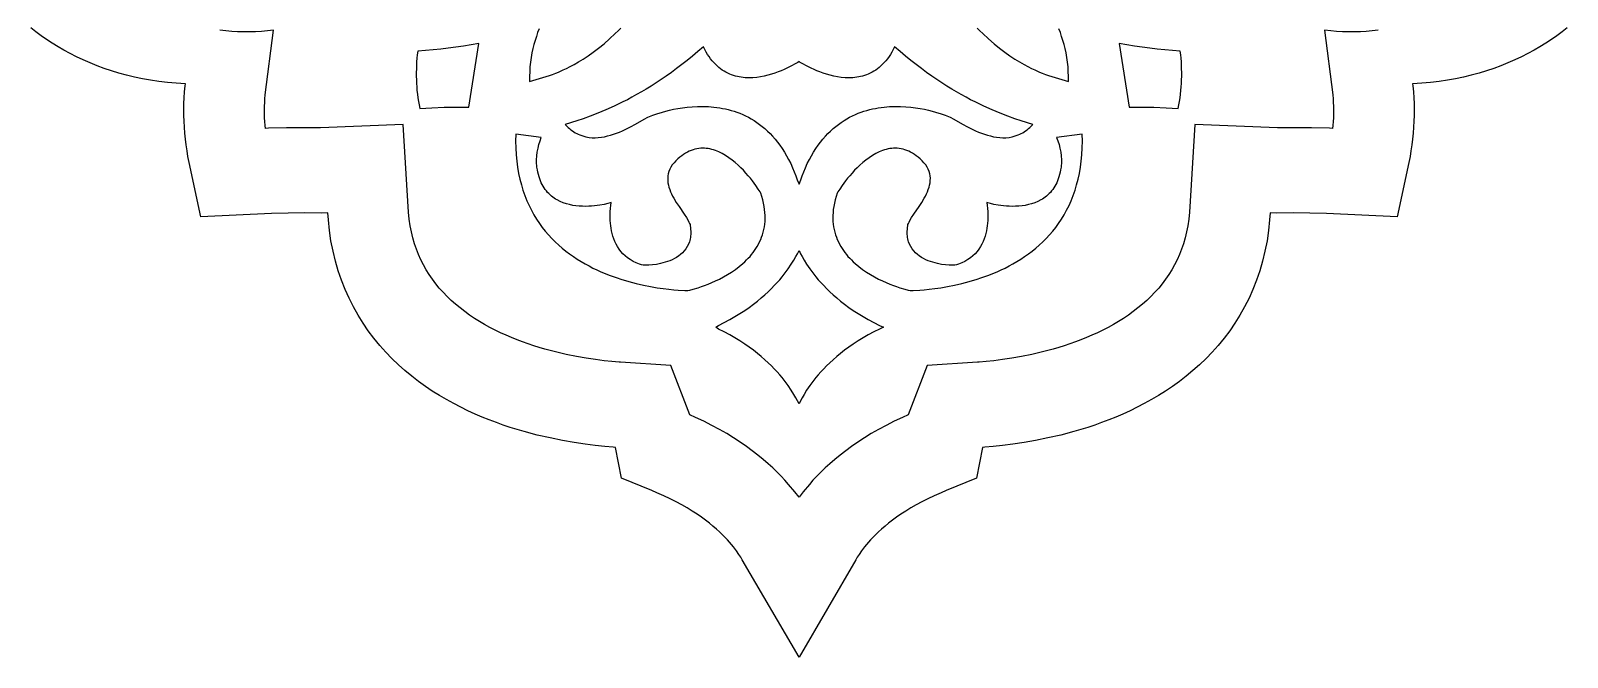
# Model space of a CAD drawing. Extents: x -75 to 75, y -200 to 200.
# Drawn here: x -71.2 to 71.2, y -200 to -142 of the extents above; entities that cross this region are included whole.
import ezdxf

# ---------------------------------------------------------------- set-up
doc = ezdxf.new("R2010")
doc.units = 0
doc.layers.add('LAYER_1', color=18, linetype='CONTINUOUS')
doc.layers.add('LAYER_10', color=140, linetype='CONTINUOUS')

msp = doc.modelspace()

# ---------------------------------------------------------------- linework, layer by layer
at = {"layer": 'LAYER_1'}
for points in [[(-24.08, -141.79), (-24.22, -142.13), (-24.34, -142.49), (-24.46, -142.86), (-24.57, -143.24), (-24.67, -143.63), (-24.75, -144.03), (-24.82, -144.45), (-24.88, -144.87), (-24.93, -145.3), (-24.95, -145.75), (-24.97, -146.2), (-24.96, -146.67), (-24.35, -146.49), (-23.74, -146.31), (-23.13, -146.12), (-22.83, -146.02), (-22.53, -145.9), (-22.29, -145.81), (-21.84, -145.6), (-21.55, -145.46), (-21.22, -145.29), (-20.85, -145.09), (-20.44, -144.85), (-20.01, -144.59), (-19.55, -144.29), (-19.07, -143.95), (-18.58, -143.58), (-18.07, -143.17), (-17.55, -142.73), (-17.03, -142.24), (-16.76, -141.99), (-16.5, -141.72)], [(16.5, -141.72), (16.76, -141.99), (17.02, -142.24), (17.55, -142.73), (18.07, -143.17), (18.58, -143.58), (19.07, -143.95), (19.55, -144.29), (20.01, -144.59), (20.44, -144.85), (20.85, -145.09), (21.22, -145.29), (21.55, -145.46), (21.84, -145.6), (22.29, -145.81), (22.53, -145.9), (22.83, -146.02), (23.13, -146.12), (23.74, -146.31), (24.35, -146.49), (24.96, -146.67), (24.97, -146.2), (24.95, -145.75), (24.93, -145.3), (24.88, -144.87), (24.82, -144.45), (24.75, -144.03), (24.67, -143.63), (24.57, -143.24), (24.46, -142.86), (24.34, -142.49), (24.22, -142.13), (24.08, -141.79)]]:
    msp.add_lwpolyline(points, dxfattribs=at)
for points in [[(-30.38, -143.28), (-31.08, -143.39), (-31.79, -143.49), (-32.5, -143.59), (-33.2, -143.67), (-33.91, -143.74), (-34.62, -143.8), (-35.33, -143.86), (-35.37, -144.19), (-35.41, -144.52), (-35.43, -144.85), (-35.45, -145.18), (-35.46, -145.51), (-35.47, -145.85), (-35.47, -146.18), (-35.46, -146.52), (-35.45, -146.85), (-35.42, -147.18), (-35.4, -147.52), (-35.36, -147.85), (-35.32, -148.18), (-35.27, -148.51), (-35.21, -148.83), (-35.15, -149.16), (-34.01, -149.1), (-32.87, -149.06), (-31.73, -149.05), (-30.6, -149.06), (-29.67, -143.16)], [(-9.37, -143.9), (-9.87, -144.32), (-10.36, -144.73), (-10.85, -145.11), (-11.34, -145.48), (-11.82, -145.84), (-12.3, -146.18), (-12.77, -146.5), (-13.24, -146.81), (-13.7, -147.1), (-14.16, -147.38), (-14.6, -147.64), (-15.05, -147.89), (-15.48, -148.13), (-15.9, -148.36), (-16.32, -148.57), (-17.13, -148.96), (-17.91, -149.31), (-18.65, -149.62), (-19.34, -149.89), (-19.99, -150.12), (-20.6, -150.33), (-21.66, -150.66), (-21.53, -150.79), (-21.4, -150.92), (-21.27, -151.04), (-21.14, -151.14), (-21, -151.24), (-20.87, -151.33), (-20.73, -151.42), (-20.59, -151.49), (-20.45, -151.56), (-20.31, -151.62), (-20.03, -151.72), (-19.75, -151.8), (-19.46, -151.85), (-19.17, -151.88), (-18.89, -151.88), (-18.6, -151.87), (-18.31, -151.84), (-18.02, -151.79), (-17.74, -151.72), (-17.46, -151.64), (-17.18, -151.55), (-16.91, -151.45), (-16.64, -151.35), (-16.37, -151.23), (-16.11, -151.11), (-15.62, -150.86), (-15.15, -150.61), (-14.34, -150.15), (-14, -149.98), (-13.85, -149.9), (-13.71, -149.85), (-13.53, -149.78), (-13.18, -149.66), (-12.66, -149.5), (-12.35, -149.42), (-12.01, -149.33), (-11.64, -149.25), (-11.24, -149.17), (-10.81, -149.11), (-10.36, -149.05), (-9.9, -149.01), (-9.41, -148.98), (-8.91, -148.98), (-8.4, -149), (-7.88, -149.04), (-7.62, -149.07), (-7.35, -149.11), (-7.09, -149.16), (-6.82, -149.21), (-6.55, -149.28), (-6.29, -149.35), (-6.02, -149.43), (-5.75, -149.52), (-5.48, -149.62), (-5.22, -149.74), (-4.95, -149.86), (-4.69, -149.99), (-4.43, -150.14), (-4.17, -150.29), (-3.91, -150.46), (-3.66, -150.64), (-3.41, -150.84), (-3.16, -151.04), (-2.92, -151.26), (-2.68, -151.5), (-2.45, -151.74), (-2.22, -152.01), (-1.99, -152.28), (-1.77, -152.58), (-1.56, -152.89), (-1.35, -153.21), (-1.15, -153.55), (-0.96, -153.91), (-0.77, -154.28), (-0.59, -154.67), (-0.44, -155.04), (-0.3, -155.42), (-0.16, -155.79), (0, -156.17), (0.16, -155.79), (0.3, -155.42), (0.44, -155.04), (0.59, -154.67), (0.77, -154.28), (0.96, -153.91), (1.15, -153.55), (1.35, -153.21), (1.56, -152.89), (1.77, -152.58), (1.99, -152.28), (2.22, -152.01), (2.45, -151.74), (2.68, -151.5), (2.92, -151.26), (3.16, -151.04), (3.41, -150.84), (3.66, -150.64), (3.91, -150.46), (4.17, -150.29), (4.43, -150.14), (4.69, -149.99), (4.95, -149.86), (5.22, -149.74), (5.48, -149.62), (5.75, -149.52), (6.02, -149.43), (6.29, -149.35), (6.55, -149.28), (6.82, -149.21), (7.09, -149.16), (7.35, -149.11), (7.62, -149.07), (7.88, -149.04), (8.4, -149), (8.91, -148.98), (9.41, -148.98), (9.9, -149.01), (10.36, -149.05), (10.81, -149.11), (11.24, -149.17), (11.64, -149.25), (12.01, -149.33), (12.35, -149.42), (12.66, -149.5), (13.18, -149.66), (13.53, -149.78), (13.71, -149.85), (13.85, -149.9), (14, -149.98), (14.34, -150.15), (15.15, -150.61), (15.62, -150.86), (16.11, -151.11), (16.37, -151.23), (16.64, -151.35), (16.91, -151.45), (17.18, -151.55), (17.46, -151.64), (17.74, -151.72), (18.02, -151.79), (18.31, -151.84), (18.6, -151.87), (18.89, -151.88), (19.17, -151.88), (19.46, -151.85), (19.75, -151.8), (20.03, -151.72), (20.31, -151.62), (20.45, -151.56), (20.59, -151.49), (20.73, -151.42), (20.87, -151.33), (21, -151.24), (21.14, -151.14), (21.27, -151.04), (21.4, -150.92), (21.53, -150.79), (21.66, -150.66), (20.6, -150.33), (19.99, -150.12), (19.34, -149.89), (18.65, -149.62), (17.91, -149.31), (17.13, -148.96), (16.32, -148.57), (15.9, -148.36), (15.48, -148.13), (15.04, -147.89), (14.6, -147.64), (14.16, -147.38), (13.7, -147.1), (13.24, -146.81), (12.77, -146.5), (12.3, -146.18), (11.82, -145.84), (11.34, -145.48), (10.85, -145.11), (10.36, -144.73), (9.87, -144.32), (9.37, -143.9), (8.86, -143.46), (8.74, -143.71), (8.61, -143.94), (8.48, -144.16), (8.34, -144.37), (8.2, -144.57), (8.05, -144.75), (7.9, -144.92), (7.75, -145.08), (7.59, -145.23), (7.43, -145.37), (7.27, -145.5), (7.11, -145.61), (6.94, -145.72), (6.77, -145.82), (6.6, -145.91), (6.42, -145.98), (6.25, -146.05), (6.07, -146.11), (5.89, -146.17), (5.71, -146.21), (5.53, -146.25), (5.35, -146.28), (5.17, -146.3), (4.99, -146.32), (4.63, -146.33), (4.27, -146.32), (3.91, -146.29), (3.56, -146.24), (3.22, -146.17), (2.88, -146.09), (2.56, -146), (2.24, -145.9), (1.94, -145.79), (1.66, -145.68), (1.39, -145.56), (1.14, -145.45), (0.7, -145.23), (0.35, -145.04), (0.12, -144.9), (0, -144.83), (-0.12, -144.9), (-0.35, -145.04), (-0.7, -145.23), (-1.14, -145.45), (-1.39, -145.56), (-1.66, -145.68), (-1.94, -145.79), (-2.24, -145.9), (-2.56, -146), (-2.88, -146.09), (-3.22, -146.17), (-3.56, -146.24), (-3.91, -146.29), (-4.27, -146.32), (-4.63, -146.33), (-4.99, -146.32), (-5.17, -146.3), (-5.35, -146.28), (-5.53, -146.25), (-5.71, -146.21), (-5.89, -146.17), (-6.07, -146.11), (-6.25, -146.05), (-6.42, -145.98), (-6.6, -145.91), (-6.77, -145.82), (-6.94, -145.72), (-7.11, -145.61), (-7.27, -145.5), (-7.43, -145.37), (-7.59, -145.23), (-7.75, -145.08), (-7.9, -144.92), (-8.05, -144.75), (-8.2, -144.57), (-8.34, -144.37), (-8.48, -144.16), (-8.61, -143.94), (-8.74, -143.71), (-8.86, -143.46)], [(30.59, -149.06), (31.73, -149.05), (32.87, -149.06), (34.01, -149.1), (35.15, -149.16), (35.21, -148.83), (35.27, -148.51), (35.32, -148.18), (35.36, -147.85), (35.39, -147.52), (35.42, -147.18), (35.45, -146.85), (35.46, -146.52), (35.47, -146.18), (35.47, -145.85), (35.46, -145.51), (35.45, -145.18), (35.43, -144.85), (35.41, -144.52), (35.37, -144.19), (35.33, -143.86), (34.62, -143.8), (33.91, -143.74), (33.2, -143.67), (32.5, -143.59), (31.79, -143.49), (31.08, -143.39), (30.38, -143.28), (29.67, -143.16)], [(-26.26, -152.2), (-26.25, -152.83), (-26.21, -153.45), (-26.16, -154.05), (-26.08, -154.62), (-25.99, -155.18), (-25.87, -155.72), (-25.73, -156.25), (-25.58, -156.75), (-25.41, -157.24), (-25.22, -157.71), (-25.02, -158.16), (-24.8, -158.6), (-24.57, -159.02), (-24.32, -159.42), (-24.06, -159.81), (-23.79, -160.18), (-23.51, -160.54), (-23.21, -160.88), (-22.91, -161.21), (-22.59, -161.52), (-22.27, -161.82), (-21.94, -162.11), (-21.6, -162.38), (-21.26, -162.64), (-20.91, -162.89), (-20.55, -163.13), (-20.19, -163.35), (-19.83, -163.56), (-19.46, -163.76), (-19.09, -163.95), (-18.72, -164.13), (-18.35, -164.3), (-17.97, -164.46), (-17.6, -164.6), (-17.23, -164.74), (-16.86, -164.87), (-16.5, -164.99), (-15.78, -165.21), (-15.08, -165.39), (-14.4, -165.55), (-13.75, -165.67), (-13.15, -165.78), (-12.58, -165.86), (-12.06, -165.92), (-11.6, -165.96), (-11.19, -165.99), (-10.59, -166.02), (-10.29, -166.02), (-10.13, -165.99), (-9.8, -165.91), (-9.33, -165.77), (-9.05, -165.67), (-8.75, -165.57), (-8.43, -165.44), (-8.09, -165.3), (-7.74, -165.14), (-7.37, -164.97), (-7, -164.77), (-6.63, -164.56), (-6.26, -164.33), (-5.89, -164.08), (-5.54, -163.81), (-5.19, -163.52), (-5.02, -163.36), (-4.86, -163.2), (-4.7, -163.04), (-4.54, -162.87), (-4.4, -162.69), (-4.25, -162.51), (-4.12, -162.33), (-3.99, -162.14), (-3.87, -161.94), (-3.75, -161.73), (-3.65, -161.52), (-3.55, -161.31), (-3.46, -161.09), (-3.38, -160.86), (-3.32, -160.63), (-3.26, -160.39), (-3.21, -160.14), (-3.18, -159.89), (-3.15, -159.63), (-3.14, -159.36), (-3.14, -159.09), (-3.16, -158.81), (-3.19, -158.53), (-3.23, -158.24), (-3.28, -157.94), (-3.36, -157.63), (-3.44, -157.32), (-3.55, -157), (-3.61, -156.88), (-3.77, -156.63), (-4, -156.29), (-4.32, -155.87), (-4.5, -155.64), (-4.7, -155.4), (-4.92, -155.15), (-5.15, -154.9), (-5.39, -154.66), (-5.65, -154.41), (-5.92, -154.17), (-6.2, -153.95), (-6.49, -153.73), (-6.8, -153.53), (-7.11, -153.35), (-7.43, -153.2), (-7.59, -153.13), (-7.75, -153.06), (-7.92, -153.01), (-8.08, -152.96), (-8.25, -152.92), (-8.42, -152.89), (-8.59, -152.87), (-8.76, -152.85), (-8.94, -152.85), (-9.11, -152.86), (-9.29, -152.87), (-9.46, -152.9), (-9.64, -152.94), (-9.81, -152.99), (-9.99, -153.05), (-10.17, -153.12), (-10.34, -153.21), (-10.52, -153.31), (-10.7, -153.42), (-10.87, -153.55), (-11.05, -153.69), (-11.23, -153.84), (-11.4, -154.01), (-11.58, -154.2), (-11.74, -154.4), (-11.87, -154.6), (-11.98, -154.8), (-12.06, -155.01), (-12.12, -155.22), (-12.16, -155.42), (-12.17, -155.63), (-12.16, -155.84), (-12.14, -156.05), (-12.1, -156.26), (-12.05, -156.47), (-11.98, -156.68), (-11.9, -156.89), (-11.81, -157.09), (-11.71, -157.29), (-11.6, -157.49), (-11.37, -157.88), (-11.12, -158.26), (-10.65, -158.96), (-10.44, -159.27), (-10.27, -159.55), (-10.2, -159.69), (-10.14, -159.81), (-10.1, -159.93), (-10.07, -160.03), (-10.05, -160.2), (-10.04, -160.37), (-10.03, -160.53), (-10.03, -160.69), (-10.03, -160.84), (-10.04, -160.98), (-10.06, -161.12), (-10.09, -161.26), (-10.12, -161.39), (-10.16, -161.51), (-10.25, -161.75), (-10.36, -161.97), (-10.49, -162.18), (-10.63, -162.36), (-10.79, -162.53), (-10.97, -162.69), (-11.15, -162.83), (-11.35, -162.96), (-11.55, -163.07), (-11.76, -163.18), (-11.97, -163.27), (-12.18, -163.35), (-12.4, -163.42), (-12.61, -163.48), (-12.82, -163.53), (-13.22, -163.61), (-13.59, -163.66), (-13.91, -163.68), (-14.17, -163.69), (-14.35, -163.69), (-14.43, -163.68), (-14.61, -163.64), (-14.77, -163.59), (-15.09, -163.47), (-15.38, -163.33), (-15.65, -163.17), (-15.9, -163), (-16.12, -162.82), (-16.32, -162.62), (-16.51, -162.41), (-16.67, -162.19), (-16.82, -161.97), (-16.94, -161.73), (-17.06, -161.49), (-17.15, -161.25), (-17.24, -161), (-17.31, -160.76), (-17.36, -160.51), (-17.41, -160.27), (-17.45, -160.03), (-17.47, -159.79), (-17.49, -159.56), (-17.5, -159.13), (-17.5, -158.74), (-17.47, -158.41), (-17.45, -158.15), (-17.4, -157.88), (-17.51, -157.92), (-17.73, -157.98), (-18.06, -158.05), (-18.47, -158.13), (-18.71, -158.16), (-18.96, -158.19), (-19.22, -158.21), (-19.49, -158.23), (-19.78, -158.24), (-20.07, -158.23), (-20.37, -158.22), (-20.67, -158.19), (-20.97, -158.15), (-21.27, -158.08), (-21.56, -158.01), (-21.86, -157.91), (-22.14, -157.79), (-22.42, -157.64), (-22.56, -157.56), (-22.69, -157.48), (-22.82, -157.38), (-22.94, -157.28), (-23.06, -157.18), (-23.18, -157.06), (-23.3, -156.94), (-23.41, -156.81), (-23.51, -156.68), (-23.61, -156.53), (-23.7, -156.38), (-23.79, -156.22), (-23.88, -156.05), (-23.95, -155.87), (-24.02, -155.69), (-24.09, -155.49), (-24.15, -155.29), (-24.2, -155.07), (-24.24, -154.85), (-24.28, -154.62), (-24.3, -154.44), (-24.31, -154.27), (-24.32, -153.92), (-24.29, -153.56), (-24.25, -153.21), (-24.18, -152.86), (-24.1, -152.52), (-23.99, -152.18), (-23.88, -151.85), (-26.25, -151.54)], [(23.87, -151.85), (23.99, -152.18), (24.1, -152.52), (24.18, -152.86), (24.25, -153.21), (24.29, -153.56), (24.32, -153.92), (24.31, -154.27), (24.3, -154.44), (24.28, -154.62), (24.24, -154.85), (24.2, -155.07), (24.15, -155.29), (24.09, -155.49), (24.02, -155.69), (23.95, -155.87), (23.88, -156.05), (23.79, -156.22), (23.7, -156.38), (23.61, -156.53), (23.51, -156.68), (23.41, -156.81), (23.3, -156.94), (23.18, -157.06), (23.06, -157.18), (22.94, -157.28), (22.82, -157.38), (22.69, -157.48), (22.56, -157.56), (22.42, -157.64), (22.14, -157.79), (21.86, -157.91), (21.56, -158.01), (21.27, -158.08), (20.97, -158.15), (20.67, -158.19), (20.37, -158.22), (20.07, -158.23), (19.78, -158.24), (19.49, -158.23), (19.22, -158.21), (18.96, -158.19), (18.71, -158.16), (18.47, -158.13), (18.06, -158.05), (17.73, -157.98), (17.51, -157.92), (17.4, -157.88), (17.45, -158.15), (17.47, -158.41), (17.5, -158.74), (17.5, -159.13), (17.49, -159.56), (17.47, -159.79), (17.45, -160.03), (17.41, -160.27), (17.36, -160.51), (17.31, -160.76), (17.24, -161), (17.15, -161.25), (17.06, -161.49), (16.94, -161.73), (16.82, -161.97), (16.67, -162.19), (16.51, -162.41), (16.32, -162.62), (16.12, -162.82), (15.9, -163), (15.65, -163.17), (15.38, -163.33), (15.09, -163.47), (14.77, -163.59), (14.61, -163.64), (14.43, -163.68), (14.35, -163.69), (14.17, -163.69), (13.91, -163.68), (13.59, -163.66), (13.22, -163.61), (12.82, -163.53), (12.61, -163.48), (12.4, -163.42), (12.18, -163.35), (11.97, -163.27), (11.76, -163.18), (11.55, -163.07), (11.34, -162.96), (11.15, -162.83), (10.97, -162.69), (10.79, -162.53), (10.63, -162.36), (10.48, -162.18), (10.36, -161.97), (10.25, -161.75), (10.16, -161.51), (10.12, -161.39), (10.09, -161.26), (10.06, -161.12), (10.04, -160.98), (10.03, -160.84), (10.03, -160.69), (10.03, -160.53), (10.04, -160.37), (10.05, -160.2), (10.07, -160.03), (10.1, -159.93), (10.14, -159.81), (10.2, -159.69), (10.27, -159.55), (10.44, -159.27), (10.65, -158.96), (11.12, -158.26), (11.37, -157.88), (11.6, -157.49), (11.71, -157.29), (11.81, -157.09), (11.9, -156.89), (11.98, -156.68), (12.05, -156.47), (12.1, -156.26), (12.14, -156.05), (12.16, -155.84), (12.17, -155.63), (12.16, -155.42), (12.12, -155.22), (12.06, -155.01), (11.98, -154.8), (11.87, -154.6), (11.74, -154.4), (11.58, -154.2), (11.4, -154.01), (11.23, -153.84), (11.05, -153.69), (10.87, -153.55), (10.7, -153.42), (10.52, -153.31), (10.34, -153.21), (10.17, -153.12), (9.99, -153.05), (9.81, -152.99), (9.64, -152.94), (9.46, -152.9), (9.29, -152.87), (9.11, -152.86), (8.94, -152.85), (8.76, -152.85), (8.59, -152.87), (8.42, -152.89), (8.25, -152.92), (8.08, -152.96), (7.92, -153.01), (7.75, -153.06), (7.59, -153.13), (7.43, -153.2), (7.11, -153.35), (6.8, -153.53), (6.49, -153.73), (6.2, -153.95), (5.92, -154.17), (5.65, -154.41), (5.39, -154.66), (5.15, -154.9), (4.92, -155.15), (4.7, -155.4), (4.5, -155.64), (4.32, -155.87), (4, -156.29), (3.77, -156.63), (3.61, -156.88), (3.55, -157), (3.44, -157.32), (3.36, -157.63), (3.28, -157.94), (3.23, -158.24), (3.18, -158.53), (3.16, -158.81), (3.14, -159.09), (3.14, -159.36), (3.15, -159.63), (3.18, -159.89), (3.21, -160.14), (3.26, -160.39), (3.32, -160.63), (3.38, -160.86), (3.46, -161.09), (3.55, -161.31), (3.65, -161.52), (3.75, -161.73), (3.87, -161.94), (3.99, -162.14), (4.12, -162.33), (4.25, -162.51), (4.4, -162.69), (4.54, -162.87), (4.7, -163.04), (4.86, -163.2), (5.02, -163.36), (5.19, -163.52), (5.54, -163.81), (5.89, -164.08), (6.26, -164.33), (6.63, -164.56), (7, -164.77), (7.37, -164.97), (7.74, -165.14), (8.09, -165.3), (8.43, -165.44), (8.75, -165.57), (9.05, -165.67), (9.33, -165.77), (9.8, -165.91), (10.13, -165.99), (10.29, -166.02), (10.59, -166.02), (11.19, -165.99), (11.6, -165.96), (12.06, -165.92), (12.58, -165.86), (13.15, -165.78), (13.75, -165.67), (14.4, -165.55), (15.08, -165.39), (15.78, -165.21), (16.5, -164.99), (16.86, -164.87), (17.23, -164.74), (17.6, -164.6), (17.97, -164.46), (18.35, -164.3), (18.72, -164.13), (19.09, -163.95), (19.46, -163.76), (19.83, -163.56), (20.19, -163.35), (20.55, -163.13), (20.91, -162.89), (21.26, -162.64), (21.6, -162.38), (21.94, -162.11), (22.27, -161.82), (22.59, -161.52), (22.91, -161.21), (23.21, -160.88), (23.51, -160.54), (23.79, -160.18), (24.06, -159.81), (24.32, -159.42), (24.57, -159.02), (24.8, -158.6), (25.02, -158.16), (25.22, -157.71), (25.41, -157.24), (25.58, -156.75), (25.73, -156.25), (25.87, -155.72), (25.99, -155.18), (26.08, -154.62), (26.16, -154.05), (26.21, -153.45), (26.25, -152.83), (26.26, -152.2), (26.25, -151.54)], [(-7.71, -169.43), (-7.47, -169.26), (-6.93, -168.99), (-6.42, -168.72), (-5.94, -168.45), (-5.47, -168.16), (-5.03, -167.88), (-4.62, -167.59), (-4.22, -167.3), (-3.85, -167.01), (-3.5, -166.72), (-3.16, -166.43), (-2.85, -166.14), (-2.56, -165.86), (-2.29, -165.58), (-2.03, -165.3), (-1.79, -165.03), (-1.57, -164.77), (-1.37, -164.52), (-1.01, -164.03), (-0.72, -163.6), (-0.48, -163.21), (-0.29, -162.88), (-0.15, -162.62), (0, -162.33), (0.15, -162.62), (0.29, -162.88), (0.48, -163.21), (0.71, -163.6), (1.01, -164.03), (1.37, -164.52), (1.57, -164.77), (1.79, -165.03), (2.03, -165.3), (2.29, -165.58), (2.56, -165.86), (2.85, -166.14), (3.16, -166.43), (3.5, -166.72), (3.85, -167.01), (4.22, -167.3), (4.62, -167.59), (5.03, -167.88), (5.47, -168.16), (5.94, -168.45), (6.42, -168.72), (6.93, -168.99), (7.47, -169.26), (7.84, -169.43), (7.47, -169.61), (6.93, -169.87), (6.42, -170.14), (5.94, -170.42), (5.47, -170.7), (5.03, -170.99), (4.62, -171.27), (4.22, -171.56), (3.85, -171.86), (3.5, -172.15), (3.16, -172.44), (2.85, -172.72), (2.56, -173.01), (2.29, -173.29), (2.03, -173.56), (1.79, -173.83), (1.57, -174.09), (1.37, -174.35), (1.01, -174.83), (0.71, -175.27), (0.48, -175.65), (0.29, -175.98), (0.15, -176.24), (0, -176.53), (-0.15, -176.24), (-0.29, -175.98), (-0.48, -175.65), (-0.72, -175.27), (-1.01, -174.83), (-1.37, -174.35), (-1.57, -174.09), (-1.79, -173.83), (-2.03, -173.56), (-2.29, -173.29), (-2.56, -173.01), (-2.85, -172.72), (-3.16, -172.44), (-3.5, -172.15), (-3.85, -171.86), (-4.22, -171.56), (-4.62, -171.27), (-5.03, -170.99), (-5.47, -170.7), (-5.94, -170.42), (-6.42, -170.14), (-6.93, -169.87), (-7.47, -169.61)]]:
    msp.add_lwpolyline(points, close=True, dxfattribs=at)
at = {"layer": 'LAYER_10'}
for points in [[(71.19, -141.7), (70.72, -142.07), (70.23, -142.43), (69.73, -142.78), (69.2, -143.12), (68.66, -143.45), (68.11, -143.78), (67.53, -144.09), (66.94, -144.39), (66.33, -144.68), (65.7, -144.95), (65.05, -145.21), (64.39, -145.46), (63.71, -145.69), (63.02, -145.9), (62.3, -146.09), (61.58, -146.26), (60.84, -146.42), (60.08, -146.55), (59.31, -146.67), (58.52, -146.76), (57.72, -146.83), (56.86, -146.88), (56.88, -147.08), (56.93, -147.63), (56.96, -148.17), (56.99, -148.72), (57, -149.27), (56.99, -149.81), (56.98, -150.36), (56.95, -150.91), (56.91, -151.45), (56.86, -152), (56.79, -152.54), (56.71, -153.08), (56.62, -153.63), (56.52, -154.16), (55.42, -159.22), (48.88, -158.91), (47.35, -158.86), (45.82, -158.85), (44.24, -158.86), (43.65, -158.84), (43.61, -159.48), (43.51, -160.47), (43.37, -161.44), (43.18, -162.38), (42.96, -163.3), (42.7, -164.2), (42.4, -165.08), (42.07, -165.93), (41.7, -166.75), (41.29, -167.55), (40.86, -168.32), (40.4, -169.07), (39.91, -169.78), (39.39, -170.46), (38.85, -171.12), (38.29, -171.75), (37.72, -172.34), (37.12, -172.91), (36.51, -173.45), (35.89, -173.96), (35.26, -174.45), (34.62, -174.91), (33.97, -175.34), (33.32, -175.75), (32.66, -176.14), (32, -176.51), (31.34, -176.85), (30.68, -177.17), (30.02, -177.47), (29.36, -177.75), (28.7, -178.02), (28.04, -178.26), (27.4, -178.49), (26.75, -178.71), (26.12, -178.91), (25.46, -179.1), (24.26, -179.42), (23.07, -179.69), (21.93, -179.92), (20.85, -180.11), (19.83, -180.27), (18.87, -180.39), (18, -180.48), (17.21, -180.55), (17.01, -180.56), (16.45, -183.4), (13.64, -184.56), (13.17, -184.76), (12.53, -185.04), (11.94, -185.32), (11.38, -185.6), (10.85, -185.89), (10.36, -186.17), (9.89, -186.46), (9.45, -186.74), (9.04, -187.03), (8.66, -187.31), (8.3, -187.59), (7.97, -187.86), (7.66, -188.13), (7.37, -188.39), (7.11, -188.64), (6.86, -188.89), (6.64, -189.13), (6.45, -189.33), (6.08, -189.78), (5.79, -190.15), (5.57, -190.47), (5.4, -190.73), (5.26, -190.97), (0, -200), (-5.26, -190.97), (-5.4, -190.73), (-5.57, -190.47), (-5.79, -190.15), (-6.08, -189.78), (-6.45, -189.33), (-6.64, -189.13), (-6.86, -188.89), (-7.11, -188.64), (-7.37, -188.39), (-7.66, -188.13), (-7.97, -187.86), (-8.3, -187.59), (-8.66, -187.31), (-9.04, -187.03), (-9.45, -186.74), (-9.89, -186.46), (-10.36, -186.17), (-10.85, -185.89), (-11.38, -185.6), (-11.94, -185.32), (-12.53, -185.04), (-13.17, -184.76), (-13.64, -184.56), (-16.46, -183.4), (-17.01, -180.56), (-17.21, -180.55), (-18, -180.48), (-18.88, -180.39), (-19.83, -180.27), (-20.85, -180.11), (-21.93, -179.92), (-23.07, -179.69), (-24.26, -179.42), (-25.46, -179.1), (-26.12, -178.91), (-26.75, -178.71), (-27.4, -178.49), (-28.04, -178.26), (-28.7, -178.02), (-29.36, -177.75), (-30.02, -177.47), (-30.68, -177.17), (-31.34, -176.85), (-32, -176.51), (-32.66, -176.14), (-33.32, -175.75), (-33.98, -175.34), (-34.62, -174.91), (-35.26, -174.45), (-35.89, -173.96), (-36.52, -173.45), (-37.12, -172.91), (-37.72, -172.34), (-38.3, -171.75), (-38.85, -171.12), (-39.39, -170.46), (-39.91, -169.78), (-40.4, -169.07), (-40.86, -168.32), (-41.29, -167.55), (-41.7, -166.75), (-42.07, -165.93), (-42.4, -165.08), (-42.7, -164.2), (-42.96, -163.3), (-43.18, -162.38), (-43.37, -161.44), (-43.51, -160.47), (-43.61, -159.48), (-43.65, -158.84), (-44.24, -158.86), (-45.82, -158.85), (-47.35, -158.86), (-48.88, -158.91), (-55.42, -159.22), (-56.52, -154.16), (-56.62, -153.63), (-56.71, -153.08), (-56.79, -152.54), (-56.86, -152), (-56.91, -151.45), (-56.95, -150.91), (-56.98, -150.36), (-56.99, -149.81), (-57, -149.27), (-56.99, -148.72), (-56.96, -148.17), (-56.93, -147.63), (-56.88, -147.08), (-56.86, -146.88), (-57.72, -146.83), (-58.52, -146.76), (-59.31, -146.67), (-60.08, -146.55), (-60.84, -146.42), (-61.58, -146.26), (-62.31, -146.09), (-63.02, -145.9), (-63.71, -145.69), (-64.39, -145.46), (-65.05, -145.21), (-65.7, -144.95), (-66.33, -144.68), (-66.94, -144.39), (-67.53, -144.09), (-68.11, -143.78), (-68.66, -143.45), (-69.2, -143.12), (-69.73, -142.78), (-70.23, -142.43), (-70.72, -142.07), (-71.19, -141.7)], [(53.66, -141.93), (53.12, -141.99), (52.57, -142.04), (52.02, -142.07), (51.47, -142.08), (50.92, -142.08), (50.37, -142.07), (49.82, -142.04), (49.27, -141.99), (48.71, -141.93), (49.46, -147.92), (49.49, -148.27), (49.51, -148.62), (49.53, -148.97), (49.53, -149.33), (49.53, -149.68), (49.52, -150.03), (49.51, -150.39), (49.48, -150.74), (49.45, -151.03), (49.15, -151.01), (47.49, -150.96), (45.82, -150.95), (44.34, -150.96), (36.68, -150.67), (36.18, -158.79), (36.11, -159.42), (36.02, -160.03), (35.91, -160.6), (35.78, -161.16), (35.62, -161.7), (35.45, -162.21), (35.25, -162.71), (35.03, -163.2), (34.8, -163.66), (34.54, -164.12), (34.27, -164.56), (33.97, -164.99), (33.66, -165.4), (33.33, -165.81), (32.98, -166.2), (32.61, -166.58), (32.22, -166.95), (31.82, -167.31), (31.41, -167.65), (30.98, -167.98), (30.53, -168.3), (30.08, -168.61), (29.61, -168.9), (29.13, -169.18), (28.65, -169.45), (28.15, -169.7), (27.65, -169.95), (27.15, -170.18), (26.64, -170.39), (26.12, -170.6), (25.61, -170.79), (25.1, -170.98), (24.58, -171.15), (24.07, -171.31), (23.56, -171.45), (22.55, -171.72), (21.57, -171.95), (20.62, -172.14), (19.71, -172.3), (18.86, -172.43), (18.06, -172.53), (17.33, -172.61), (16.68, -172.67), (16.55, -172.67), (11.89, -172.98), (10.11, -177.55), (9.58, -177.78), (8.81, -178.14), (8.07, -178.52), (7.37, -178.9), (6.7, -179.28), (6.06, -179.68), (5.46, -180.07), (4.88, -180.47), (4.33, -180.87), (3.81, -181.27), (3.33, -181.67), (2.87, -182.07), (2.43, -182.46), (2.03, -182.85), (1.65, -183.24), (1.29, -183.61), (0.96, -183.99), (0.38, -184.68), (0, -185.18), (-0.38, -184.68), (-0.96, -183.99), (-1.3, -183.61), (-1.65, -183.24), (-2.03, -182.85), (-2.43, -182.46), (-2.87, -182.07), (-3.33, -181.67), (-3.82, -181.27), (-4.33, -180.87), (-4.88, -180.47), (-5.46, -180.07), (-6.06, -179.68), (-6.7, -179.28), (-7.37, -178.9), (-8.08, -178.52), (-8.81, -178.14), (-9.58, -177.78), (-10.11, -177.55), (-11.89, -172.98), (-16.55, -172.67), (-16.68, -172.67), (-17.33, -172.61), (-18.06, -172.53), (-18.86, -172.43), (-19.71, -172.3), (-20.62, -172.14), (-21.57, -171.95), (-22.55, -171.72), (-23.56, -171.45), (-24.07, -171.31), (-24.58, -171.15), (-25.1, -170.98), (-25.61, -170.79), (-26.12, -170.6), (-26.64, -170.39), (-27.15, -170.18), (-27.65, -169.95), (-28.15, -169.7), (-28.65, -169.45), (-29.13, -169.18), (-29.61, -168.9), (-30.08, -168.61), (-30.53, -168.3), (-30.98, -167.98), (-31.41, -167.65), (-31.82, -167.31), (-32.22, -166.95), (-32.61, -166.58), (-32.98, -166.2), (-33.33, -165.81), (-33.66, -165.4), (-33.97, -164.99), (-34.27, -164.56), (-34.54, -164.12), (-34.8, -163.66), (-35.03, -163.2), (-35.25, -162.71), (-35.45, -162.21), (-35.62, -161.7), (-35.78, -161.16), (-35.91, -160.6), (-36.03, -160.03), (-36.11, -159.42), (-36.18, -158.79), (-36.68, -150.67), (-44.34, -150.96), (-45.82, -150.95), (-47.49, -150.96), (-49.15, -151.01), (-49.45, -151.03), (-49.48, -150.74), (-49.51, -150.39), (-49.52, -150.03), (-49.53, -149.68), (-49.54, -149.33), (-49.53, -148.97), (-49.51, -148.62), (-49.49, -148.27), (-49.46, -147.92), (-48.71, -141.93), (-49.26, -141.99), (-49.81, -142.04), (-50.37, -142.07), (-50.92, -142.08), (-51.47, -142.08), (-52.02, -142.07), (-52.57, -142.04), (-53.11, -141.99), (-53.66, -141.93)]]:
    msp.add_lwpolyline(points, dxfattribs=at)

doc.saveas('drawing.dxf')
